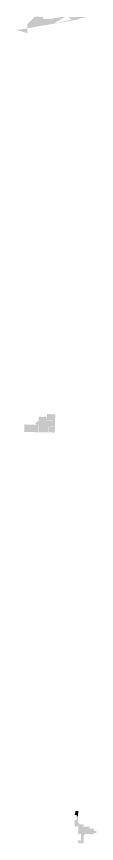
# Model space of a CAD drawing. Header units: millimetres. Extents: x -11418 to -10492, y 10656 to 11360.
# Drawn here: x -11417.6 to -11379, y 10656.1 to 11056.6 of the extents above; entities that cross this region are included whole.
import ezdxf

# ---------------------------------------------------------------- set-up
doc = ezdxf.new("R2010")
doc.units = ezdxf.units.MM
doc.layers.get('0').update_dxf_attribs({"lineweight": 0})
doc.layers.add('z6_ hatch marketing y vínculos', color=181, linetype='Continuous')
doc.layers.add('z7_ hatch adulto mayor', color=7, linetype='Continuous', true_color=0xeae1ea)

msp = doc.modelspace()

# ---------------------------------------------------------------- hatches: boundary and pattern name
at = {"true_color": 0xe5df6c}
h = msp.add_hatch(color=53, dxfattribs=at)
edge = h.paths.add_edge_path()
edge.add_line((-11417.555, 11050.214), (-11416.605, 11050.214))
edge.add_line((-11387.37, 11055.299), (-11388.27, 11055.31))
edge.add_line((-11383.977, 11056.359), (-11383.128, 11056.345))
edge.add_line((-11389.722, 11056.428), (-11390.622, 11056.438))
edge.add_line((-11391.922, 11056.456), (-11392.722, 11056.469))
edge.add_line((-11391.17, 11055.355), (-11390.32, 11055.343))
edge.add_line((-11397.85, 11053.573), (-11397, 11053.559))
edge.add_line((-11398.9, 11053.59), (-11398.054, 11053.576))
edge.add_line((-11399.001, 11053.541), (-11398.999, 11053.641))
edge.add_line((-11394.202, 11056.481), (-11395.102, 11056.492))
edge.add_line((-11402.24, 11055.38), (-11401.452, 11055.371))
edge.add_line((-11404.832, 11055.611), (-11404.823, 11056.411))
edge.add_line((-11409.52, 11056.649), (-11408.72, 11056.633))
edge.add_line((-11412.416, 11052.852), (-11412.404, 11053.842))
edge.add_line((-11412.382, 11048.352), (-11411.582, 11048.342))
h = msp.add_hatch(color=53, dxfattribs=at)
edge = h.paths.add_edge_path()
edge.add_line((-11417.555, 11050.214), (-11416.605, 11050.214))
edge.add_line((-11387.37, 11055.299), (-11388.27, 11055.31))
edge.add_line((-11383.977, 11056.359), (-11383.128, 11056.345))
edge.add_line((-11389.722, 11056.428), (-11390.622, 11056.438))
edge.add_line((-11391.922, 11056.456), (-11392.722, 11056.469))
edge.add_line((-11391.17, 11055.355), (-11390.32, 11055.343))
edge.add_line((-11397.85, 11053.573), (-11397, 11053.559))
edge.add_line((-11398.9, 11053.59), (-11398.054, 11053.576))
edge.add_line((-11399.001, 11053.541), (-11398.999, 11053.641))
edge.add_line((-11394.202, 11056.481), (-11395.102, 11056.492))
edge.add_line((-11402.24, 11055.38), (-11401.452, 11055.371))
edge.add_line((-11404.832, 11055.611), (-11404.823, 11056.411))
edge.add_line((-11409.52, 11056.649), (-11408.72, 11056.633))
edge.add_line((-11412.416, 11052.852), (-11412.404, 11053.842))
edge.add_line((-11412.382, 11048.352), (-11411.582, 11048.342))
at = {"layer": 'z6_ hatch marketing y vínculos'}
h = msp.add_hatch(color=256, dxfattribs=at)
edge = h.paths.add_edge_path()
edge.add_line((-11406.969, 10860.691), (-11406.869, 10860.688))
edge.add_line((-11406.869, 10860.688), (-11406.82, 10862.787))
edge.add_line((-11406.82, 10862.787), (-11404.215, 10862.726))
edge.add_line((-11404.215, 10862.726), (-11404.21, 10862.928))
edge.add_line((-11404.21, 10862.928), (-11403.41, 10862.907))
edge.add_line((-11403.41, 10862.907), (-11403.415, 10862.707))
edge.add_line((-11403.415, 10862.707), (-11403.116, 10862.7))
edge.add_line((-11403.116, 10862.7), (-11403.136, 10861.85))
edge.add_line((-11403.136, 10861.85), (-11403.036, 10861.848))
edge.add_line((-11403.036, 10861.848), (-11403.016, 10862.697))
edge.add_line((-11403.016, 10862.697), (-11402.916, 10862.695))
edge.add_line((-11402.916, 10862.695), (-11402.879, 10864.095))
edge.add_line((-11402.879, 10864.095), (-11402.629, 10864.089))
edge.add_line((-11402.629, 10864.089), (-11402.627, 10864.189))
edge.add_line((-11402.627, 10864.189), (-11401.677, 10864.166))
edge.add_line((-11401.677, 10864.166), (-11401.679, 10864.066))
edge.add_line((-11401.679, 10864.066), (-11398.88, 10864))
edge.add_line((-11398.88, 10864), (-11398.964, 10860.801))
edge.add_line((-11398.964, 10860.801), (-11403.058, 10860.898))
edge.add_line((-11403.058, 10860.898), (-11403.055, 10861.048))
edge.add_line((-11403.055, 10861.048), (-11403.155, 10861.05))
edge.add_line((-11403.155, 10861.05), (-11403.161, 10860.8))
edge.add_line((-11403.161, 10860.8), (-11398.966, 10860.701))
edge.add_line((-11398.966, 10860.701), (-11399.034, 10858.102))
edge.add_line((-11399.034, 10858.102), (-11401.335, 10858.17))
edge.add_line((-11401.335, 10858.17), (-11401.337, 10858.07))
edge.add_line((-11401.337, 10858.07), (-11399.037, 10858.002))
edge.add_line((-11399.037, 10858.002), (-11399.111, 10855.153))
edge.add_line((-11399.111, 10855.153), (-11402.104, 10855.224))
edge.add_line((-11402.104, 10855.224), (-11402.034, 10858.19))
edge.add_line((-11402.034, 10858.19), (-11402.134, 10858.193))
edge.add_line((-11402.134, 10858.193), (-11402.204, 10855.226))
edge.add_line((-11402.204, 10855.226), (-11403.11, 10855.25))
edge.add_line((-11403.11, 10855.25), (-11403.108, 10855.298))
edge.add_line((-11403.108, 10855.298), (-11403.408, 10855.305))
edge.add_line((-11403.408, 10855.305), (-11403.41, 10855.255))
edge.add_line((-11403.41, 10855.255), (-11406.909, 10855.337))
edge.add_line((-11406.909, 10855.337), (-11406.877, 10856.537))
edge.add_line((-11406.877, 10856.537), (-11406.827, 10856.536))
edge.add_line((-11406.827, 10856.536), (-11406.799, 10857.735))
edge.add_line((-11406.799, 10857.735), (-11406.846, 10857.737))
edge.add_line((-11406.846, 10857.737), (-11406.808, 10859.186))
edge.add_line((-11406.808, 10859.186), (-11407.008, 10859.191))
edge.add_line((-11407.008, 10859.191), (-11407.049, 10857.741))
edge.add_line((-11407.049, 10857.741), (-11407.096, 10857.741))
edge.add_line((-11407.096, 10857.741), (-11407.127, 10856.543))
edge.add_line((-11407.127, 10856.543), (-11407.077, 10856.542))
edge.add_line((-11407.077, 10856.542), (-11407.11, 10855.292))
edge.add_line((-11407.11, 10855.292), (-11413.907, 10855.453))
edge.add_line((-11413.907, 10855.453), (-11413.813, 10859.068))
edge.add_line((-11413.813, 10859.068), (-11407.816, 10858.912))
edge.add_line((-11407.816, 10858.912), (-11407.808, 10859.212))
edge.add_line((-11407.808, 10859.212), (-11408.408, 10859.228))
edge.add_line((-11408.408, 10859.228), (-11408.387, 10860.028))
at = {"layer": 'z7_ hatch adulto mayor'}
h = msp.add_hatch(color=256, dxfattribs=at)
edge = h.paths.add_edge_path()
edge.add_line((-11387.853, 10669.222), (-11388.547, 10669.228))
edge.add_line((-11388.547, 10669.228), (-11388.541, 10669.882))
edge.add_line((-11388.541, 10669.882), (-11389.46, 10669.891))
edge.add_line((-11389.46, 10669.891), (-11389.454, 10670.591))
edge.add_line((-11389.454, 10670.591), (-11389.404, 10670.59))
edge.add_line((-11389.404, 10670.59), (-11389.402, 10670.79))
edge.add_line((-11389.402, 10670.79), (-11389.202, 10670.788))
edge.add_line((-11389.202, 10670.788), (-11389.193, 10671.783))
edge.add_line((-11389.193, 10671.783), (-11387.795, 10671.77))
edge.add_line((-11387.795, 10671.77), (-11387.852, 10669.272))
h = msp.add_hatch(color=256, dxfattribs=at)
edge = h.paths.add_edge_path()
edge.add_line((-11388.547, 10669.227), (-11387.853, 10669.211))
edge.add_line((-11387.853, 10669.211), (-11387.87, 10668.473))
edge.add_line((-11387.87, 10668.473), (-11387.92, 10668.474))
edge.add_line((-11387.92, 10668.474), (-11387.927, 10668.174))
edge.add_line((-11387.927, 10668.174), (-11387.837, 10668.172))
edge.add_line((-11387.837, 10668.172), (-11387.88, 10666.27))
edge.add_line((-11387.88, 10666.27), (-11387.851, 10666.195))
edge.add_line((-11387.851, 10666.195), (-11387.007, 10665.335))
edge.add_line((-11387.007, 10665.335), (-11385.112, 10665.313))
edge.add_line((-11385.112, 10665.313), (-11385.122, 10664.418))
edge.add_line((-11385.122, 10664.418), (-11386.02, 10664.426))
edge.add_line((-11386.02, 10664.426), (-11386.021, 10664.306))
edge.add_line((-11386.021, 10664.306), (-11382.245, 10664.272))
edge.add_line((-11382.245, 10664.272), (-11382.267, 10663.247))
edge.add_line((-11382.267, 10663.247), (-11380.103, 10663.201))
edge.add_line((-11380.103, 10663.201), (-11380.123, 10662.301))
edge.add_line((-11380.123, 10662.301), (-11380.243, 10662.304))
edge.add_line((-11380.243, 10662.304), (-11380.248, 10662.115))
edge.add_line((-11380.248, 10662.115), (-11379.003, 10662.082))
edge.add_line((-11379.003, 10662.082), (-11379.027, 10661.183))
edge.add_line((-11379.027, 10661.183), (-11380.355, 10661.211))
edge.add_line((-11380.355, 10661.211), (-11380.361, 10660.465))
edge.add_line((-11380.361, 10660.465), (-11381.268, 10660.473))
edge.add_line((-11381.268, 10660.473), (-11381.264, 10660.607))
edge.add_line((-11381.264, 10660.607), (-11383.958, 10660.677))
edge.add_line((-11383.958, 10660.677), (-11383.957, 10660.787))
edge.add_line((-11383.957, 10660.787), (-11384.256, 10660.79))
edge.add_line((-11384.256, 10660.79), (-11384.257, 10660.7))
edge.add_line((-11384.257, 10660.7), (-11384.457, 10660.701))
edge.add_line((-11384.457, 10660.701), (-11385.078, 10660.093))
edge.add_line((-11385.078, 10660.093), (-11385.097, 10658.044))
edge.add_line((-11385.097, 10658.044), (-11385.597, 10658.049))
edge.add_line((-11385.597, 10658.049), (-11385.599, 10657.929))
edge.add_line((-11385.599, 10657.929), (-11385.099, 10657.924))
edge.add_line((-11385.099, 10657.924), (-11385.116, 10656.124))
edge.add_line((-11385.116, 10656.124), (-11386.516, 10656.138))
edge.add_line((-11386.516, 10656.138), (-11386.514, 10656.323))
edge.add_line((-11386.514, 10656.323), (-11386.634, 10656.324))
edge.add_line((-11386.634, 10656.324), (-11386.636, 10656.139))
edge.add_line((-11386.636, 10656.139), (-11387.601, 10656.148))
edge.add_line((-11387.601, 10656.148), (-11387.6, 10656.248))
edge.add_line((-11387.6, 10656.248), (-11387.364, 10656.246))
edge.add_line((-11387.364, 10656.246), (-11387.363, 10656.346))
edge.add_line((-11387.363, 10656.346), (-11387.599, 10656.348))
edge.add_line((-11387.599, 10656.348), (-11387.598, 10656.448))
edge.add_line((-11387.598, 10656.448), (-11387.833, 10656.45))
edge.add_line((-11387.833, 10656.45), (-11387.822, 10657.62))
edge.add_line((-11387.822, 10657.62), (-11386.622, 10657.609))
edge.add_line((-11386.622, 10657.609), (-11386.626, 10657.147))
edge.add_line((-11386.626, 10657.147), (-11386.506, 10657.146))
edge.add_line((-11386.506, 10657.146), (-11386.472, 10660.718))
edge.add_line((-11386.472, 10660.718), (-11387.742, 10660.731))
edge.add_line((-11387.742, 10660.731), (-11387.741, 10660.821))
edge.add_line((-11387.741, 10660.821), (-11387.831, 10660.821))
edge.add_line((-11387.831, 10660.821), (-11387.8, 10664.322))
edge.add_line((-11387.8, 10664.322), (-11387.71, 10664.321))
edge.add_line((-11387.71, 10664.321), (-11387.707, 10664.621))
edge.add_line((-11387.707, 10664.621), (-11388.007, 10664.624))
edge.add_line((-11388.007, 10664.624), (-11388.009, 10664.474))
edge.add_line((-11388.009, 10664.474), (-11388.009, 10664.444))
edge.add_line((-11388.009, 10664.444), (-11388.709, 10664.45))
edge.add_line((-11388.709, 10664.45), (-11388.71, 10664.33))
edge.add_line((-11388.71, 10664.33), (-11389.41, 10664.337))
edge.add_line((-11389.41, 10664.337), (-11389.407, 10664.637))
edge.add_line((-11389.407, 10664.637), (-11389.457, 10664.638))
edge.add_line((-11389.457, 10664.638), (-11389.442, 10665.612))
edge.add_line((-11389.442, 10665.612), (-11389.548, 10665.613))
edge.add_line((-11389.548, 10665.613), (-11389.491, 10666.413))
edge.add_line((-11389.491, 10666.413), (-11389.441, 10666.412))
edge.add_line((-11389.441, 10666.412), (-11389.432, 10667.435))
edge.add_line((-11389.432, 10667.435), (-11388.57, 10667.427))
edge.add_line((-11388.57, 10667.427), (-11388.547, 10669.226))

doc.saveas('drawing.dxf')
